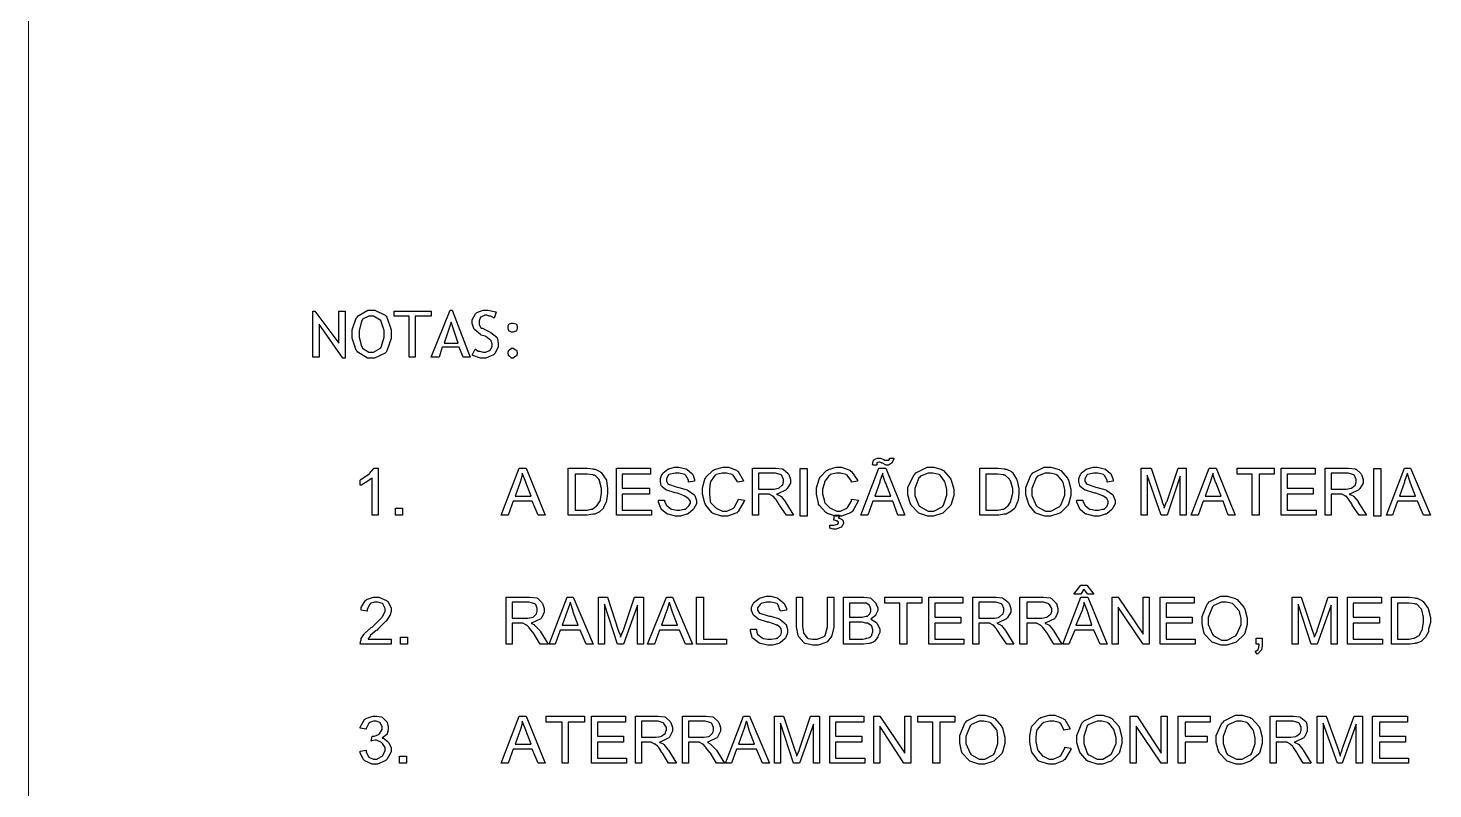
# Model space of a CAD drawing. Extents: x 0 to 210, y 0 to 297.
# Drawn here: x 0 to 59.5, y 96.6 to 128.8 of the extents above; entities that cross this region are included whole.
import ezdxf

# ---------------------------------------------------------------- set-up
doc = ezdxf.new("R2010")
doc.units = 0
doc.header["$MEASUREMENT"] = 0
doc.layers.add('C00-00-00-BLACK', color=7, linetype='Continuous')

msp = doc.modelspace()

# ---------------------------------------------------------------- linework, layer by layer
at = {"layer": 'C00-00-00-BLACK', "const_width": 0.0423}
msp.add_lwpolyline([(0.0427, -0.3886), (210.36, -0.3886), (210.36, 296.883), (0.0427, 296.883), (0.0427, -0.3886)], close=True, dxfattribs=at)
at = {"layer": 'C00-00-00-BLACK'}
for points in [[(13.3587, 114.866), (12.3431, 116.308), (12.3431, 114.909), (12.0868, 114.909), (12.0868, 116.859), (12.1708, 116.859), (13.1892, 115.504), (13.1892, 116.859), (13.4442, 116.859), (13.4442, 114.866), (13.3587, 114.866)], [(13.7418, 115.885), (13.7418, 116.065), (13.9223, 116.563), (13.954, 116.604), (13.9954, 116.658), (14.4088, 116.9), (14.5466, 116.9), (14.705, 116.9), (15.1405, 116.689), (15.1846, 116.647), (15.2163, 116.605), (15.3954, 116.065), (15.3954, 115.885), (15.3954, 115.695), (15.2163, 115.174), (15.1846, 115.12), (15.1405, 115.079), (14.694, 114.866), (14.5466, 114.866), (14.3977, 114.866), (13.9857, 115.11), (13.954, 115.163), (13.9223, 115.205), (13.7418, 115.715), (13.7418, 115.885)], [(14.0395, 115.885), (14.0395, 115.747), (14.1442, 115.376), (14.1663, 115.332), (14.1869, 115.291), (14.4556, 115.12), (14.5466, 115.12), (14.6513, 115.12), (14.9476, 115.291), (14.9696, 115.332), (14.9903, 115.364), (15.0978, 115.755), (15.0978, 115.885), (15.0978, 116.028), (14.9641, 116.457), (14.6499, 116.647), (14.5466, 116.647), (14.4515, 116.647), (14.1869, 116.509), (14.1663, 116.477), (14.1442, 116.436), (14.0395, 116.023), (14.0395, 115.885)], [(16.4124, 116.647), (16.4124, 114.909), (16.1575, 114.909), (16.1575, 116.647), (15.5236, 116.647), (15.5236, 116.859), (17.0918, 116.859), (17.0918, 116.647), (16.4124, 116.647)], [(18.4492, 114.909), (18.2797, 115.332), (17.5576, 115.332), (17.4308, 114.909), (17.0918, 114.909), (17.8966, 116.9), (17.9807, 116.9), (18.7454, 114.909), (18.4492, 114.909)], [(18.8309, 114.993), (18.9577, 115.247), (18.9673, 115.237), (19.0872, 115.163), (19.1272, 115.163), (19.1478, 115.153), (19.2898, 115.12), (19.338, 115.12), (19.4014, 115.12), (19.5737, 115.185), (19.5957, 115.205), (19.6053, 115.217), (19.6798, 115.366), (19.6798, 115.416), (19.6798, 115.46), (19.6467, 115.579), (19.6371, 115.588), (19.626, 115.611), (19.4124, 115.78), (19.3807, 115.801), (19.2112, 115.842), (19.1795, 115.864), (18.9246, 116.076), (18.915, 116.097), (18.9039, 116.119), (18.8309, 116.326), (18.8309, 116.393), (18.8309, 116.488), (18.9784, 116.742), (19.0004, 116.774), (19.0211, 116.796), (19.2898, 116.9), (19.3807, 116.9), (19.4979, 116.9), (19.8272, 116.827), (19.8493, 116.816), (19.7638, 116.563), (19.7528, 116.574), (19.6164, 116.637), (19.5957, 116.647), (19.5516, 116.647), (19.4551, 116.689), (19.4235, 116.689), (19.3697, 116.689), (19.2209, 116.615), (19.2112, 116.604), (19.1892, 116.594), (19.1272, 116.444), (19.1272, 116.393), (19.1272, 116.362), (19.1272, 116.291), (19.1272, 116.266), (19.1368, 116.257), (19.2002, 116.149), (19.2112, 116.138), (19.2636, 116.138), (19.4014, 116.065), (19.4235, 116.054), (19.5957, 115.97), (19.6274, 115.95), (19.8699, 115.747), (19.892, 115.715), (19.9016, 115.695), (19.9333, 115.486), (19.9333, 115.416), (19.9333, 115.321), (19.7955, 115.058), (19.7638, 115.036), (19.7321, 115.004), (19.4055, 114.866), (19.2967, 114.866), (19.1795, 114.866), (18.8626, 114.972), (18.8309, 114.993)], [(17.9393, 116.393), (17.643, 115.504), (18.2383, 115.504), (17.9393, 116.393)], [(20.5259, 116.351), (20.5672, 116.351), (20.6843, 116.319), (20.6954, 116.308), (20.705, 116.298), (20.7381, 116.211), (20.7381, 116.181), (20.7381, 116.14), (20.705, 116.023), (20.6954, 116.012), (20.6843, 116.002), (20.5645, 115.97), (20.5259, 115.97), (20.4942, 115.97), (20.4088, 116.002), (20.3991, 116.012), (20.3881, 116.023), (20.3564, 116.143), (20.3564, 116.181), (20.3564, 116.213), (20.3881, 116.298), (20.3991, 116.308), (20.4088, 116.319), (20.4956, 116.351), (20.5259, 116.351)], [(20.5259, 115.29), (20.5672, 115.29), (20.6843, 115.217), (20.6954, 115.205), (20.705, 115.196), (20.7381, 115.108), (20.7381, 115.077), (20.7381, 115.045), (20.705, 114.951), (20.6954, 114.951), (20.6843, 114.941), (20.5645, 114.866), (20.5259, 114.866), (20.4942, 114.866), (20.4088, 114.941), (20.3991, 114.951), (20.3881, 114.951), (20.3564, 115.045), (20.3564, 115.077), (20.3564, 115.11), (20.3881, 115.196), (20.3991, 115.205), (20.4088, 115.217), (20.4956, 115.29), (20.5259, 115.29)], [(14.8428, 108.212), (14.5893, 108.212), (14.5893, 109.781), (14.5673, 109.761), (14.3674, 109.623), (14.3357, 109.612), (14.3137, 109.591), (14.1387, 109.485), (14.0808, 109.485), (14.0808, 109.696), (14.1125, 109.718), (14.4308, 109.93), (14.4625, 109.951), (14.4832, 109.973), (14.6623, 110.184), (14.6734, 110.205), (14.8428, 110.205), (14.8428, 108.212)], [(20.0601, 108.212), (20.8221, 110.205), (21.1212, 110.205), (21.926, 108.212), (21.6297, 108.212), (21.3761, 108.804), (20.5686, 108.804), (20.3564, 108.212), (20.0601, 108.212)], [(22.903, 108.212), (22.903, 110.205), (23.6223, 110.205), (23.7064, 110.205), (23.9407, 110.173), (23.9627, 110.162), (24.0357, 110.162), (24.2369, 110.057), (24.259, 110.035), (24.2907, 110.014), (24.4919, 109.728), (24.5139, 109.696), (24.5236, 109.664), (24.5566, 109.338), (24.5566, 109.227), (24.5566, 109.123), (24.5236, 108.836), (24.5139, 108.804), (24.5029, 108.773), (24.3968, 108.53), (24.3871, 108.508), (24.3761, 108.487), (24.2273, 108.35), (24.2176, 108.339), (24.1956, 108.329), (24.0206, 108.254), (23.9627, 108.254), (23.9407, 108.245), (23.7009, 108.212), (23.6223, 108.212), (22.903, 108.212)], [(24.937, 108.212), (24.937, 110.205), (26.3784, 110.205), (26.3784, 109.951), (25.1906, 109.951), (25.1906, 109.355), (26.3371, 109.355), (26.3371, 109.101), (25.1906, 109.101), (25.1906, 108.424), (26.4211, 108.424), (26.4211, 108.212), (24.937, 108.212)], [(26.7202, 108.847), (26.9737, 108.847), (26.9737, 108.795), (27.0481, 108.646), (27.0592, 108.635), (27.0688, 108.614), (27.2383, 108.476), (27.27, 108.465), (27.2907, 108.456), (27.4974, 108.424), (27.5663, 108.424), (27.6297, 108.424), (27.7992, 108.456), (27.8212, 108.465), (27.8626, 108.465), (27.9797, 108.573), (27.9907, 108.593), (28.0004, 108.604), (28.0775, 108.723), (28.0775, 108.762), (28.0775, 108.795), (28.0004, 108.88), (27.9907, 108.89), (27.9797, 108.912), (27.8419, 109.007), (27.8212, 109.016), (27.8102, 109.028), (27.5235, 109.134), (27.4822, 109.143), (27.4285, 109.154), (27.0798, 109.261), (27.0592, 109.27), (27.0371, 109.281), (26.8676, 109.422), (26.847, 109.442), (26.8359, 109.464), (26.8056, 109.638), (26.8056, 109.696), (26.8056, 109.761), (26.8676, 109.93), (26.8897, 109.951), (26.8993, 109.983), (27.1115, 110.152), (27.1432, 110.162), (27.1639, 110.173), (27.4023, 110.247), (27.4822, 110.247), (27.5869, 110.247), (27.8736, 110.173), (27.9053, 110.162), (27.926, 110.152), (28.1395, 109.973), (28.1616, 109.951), (28.1712, 109.93), (28.247, 109.723), (28.247, 109.653), (27.9907, 109.612), (27.9907, 109.686), (27.8846, 109.887), (27.8639, 109.908), (27.8419, 109.93), (27.6035, 109.992), (27.5249, 109.992), (27.4285, 109.992), (27.1639, 109.93), (27.1432, 109.908), (27.1322, 109.898), (27.0592, 109.747), (27.0592, 109.696), (27.0592, 109.655), (27.1212, 109.538), (27.1432, 109.527), (27.1529, 109.517), (27.4712, 109.411), (27.5249, 109.4), (27.5773, 109.379), (27.937, 109.281), (27.948, 109.27), (27.9797, 109.25), (28.225, 109.08), (28.247, 109.058), (28.2567, 109.037), (28.3311, 108.831), (28.3311, 108.762), (28.3311, 108.689), (28.225, 108.487), (28.2043, 108.465), (28.1933, 108.445), (27.9797, 108.266), (27.948, 108.254), (27.9163, 108.245), (27.6531, 108.169), (27.5663, 108.169), (27.4491, 108.169), (27.1336, 108.245), (27.1019, 108.254), (27.0688, 108.266), (26.8566, 108.445), (26.847, 108.465), (26.8249, 108.499), (26.7202, 108.76), (26.7202, 108.847)], [(30.1129, 108.89), (30.3664, 108.847), (30.3554, 108.795), (30.1019, 108.37), (30.0702, 108.339), (30.0385, 108.307), (29.6485, 108.169), (29.519, 108.169), (29.3908, 108.169), (29.0408, 108.277), (29.0091, 108.297), (28.9774, 108.319), (28.7225, 108.636), (28.7128, 108.678), (28.6907, 108.72), (28.586, 109.101), (28.586, 109.227), (28.586, 109.367), (28.6907, 109.74), (28.7128, 109.781), (28.7335, 109.813), (29.0187, 110.098), (29.0518, 110.119), (29.0932, 110.141), (29.4445, 110.247), (29.5617, 110.247), (29.6885, 110.247), (30.0275, 110.109), (30.0702, 110.078), (30.1019, 110.057), (30.3127, 109.696), (30.3237, 109.653), (30.0702, 109.612), (30.0591, 109.644), (29.8786, 109.898), (29.8579, 109.908), (29.8359, 109.93), (29.5975, 109.992), (29.519, 109.992), (29.4225, 109.992), (29.1676, 109.93), (29.1358, 109.908), (29.1138, 109.887), (28.9333, 109.644), (28.9236, 109.612), (28.9126, 109.58), (28.8823, 109.316), (28.8823, 109.227), (28.8823, 109.112), (28.9126, 108.795), (28.9236, 108.762), (28.9443, 108.73), (29.1469, 108.519), (29.1786, 108.508), (29.1992, 108.487), (29.439, 108.381), (29.519, 108.381), (29.614, 108.381), (29.869, 108.487), (29.9007, 108.508), (29.9213, 108.53), (30.1019, 108.849), (30.1129, 108.89)], [(30.7055, 108.212), (30.7055, 110.205), (31.597, 110.205), (31.6921, 110.205), (31.9553, 110.173), (31.9774, 110.162), (32.0091, 110.152), (32.2089, 109.973), (32.2309, 109.951), (32.2406, 109.93), (32.3164, 109.723), (32.3164, 109.653), (32.3164, 109.569), (32.1786, 109.335), (32.1469, 109.313), (32.1248, 109.281), (31.7762, 109.112), (31.7238, 109.101), (31.7445, 109.091), (31.8823, 109.028), (31.8933, 109.016), (31.914, 108.996), (32.0931, 108.784), (32.1042, 108.762), (32.4459, 108.212), (32.1469, 108.212), (31.8506, 108.635), (31.8396, 108.657), (31.6907, 108.88), (31.6811, 108.89), (31.6701, 108.912), (31.5832, 109.016), (31.5543, 109.016), (31.5433, 109.028), (31.4372, 109.091), (31.4275, 109.101), (31.4275, 109.101), (31.2994, 109.101), (31.2581, 109.101), (30.9618, 109.101), (30.9618, 108.212), (30.7055, 108.212)], [(32.7243, 110.193), (33.0206, 110.193), (33.0206, 108.162), (32.7243, 108.162), (32.7243, 110.193)], [(34.9043, 108.89), (35.2006, 108.847), (35.1786, 108.795), (34.936, 108.37), (34.9043, 108.339), (34.8616, 108.307), (34.4799, 108.169), (34.3531, 108.169), (34.2263, 108.169), (33.8777, 108.277), (33.846, 108.297), (33.8129, 108.319), (33.5249, 108.636), (33.5043, 108.678), (33.4932, 108.72), (33.4202, 109.101), (33.4202, 109.227), (33.4202, 109.367), (33.5249, 109.74), (33.547, 109.781), (33.5676, 109.813), (33.8446, 110.098), (33.8873, 110.119), (33.919, 110.141), (34.2442, 110.247), (34.3531, 110.247), (34.4799, 110.247), (34.8299, 110.109), (34.8616, 110.078), (34.8933, 110.057), (35.1469, 109.696), (35.1579, 109.653), (34.9043, 109.612), (34.8933, 109.644), (34.7128, 109.898), (34.6921, 109.908), (34.67, 109.93), (34.4317, 109.992), (34.3531, 109.992), (34.258, 109.992), (33.9935, 109.93), (33.9728, 109.908), (33.9507, 109.887), (33.7675, 109.644), (33.7578, 109.612), (33.7468, 109.58), (33.6737, 109.316), (33.6737, 109.227), (33.6737, 109.112), (33.7468, 108.795), (33.7578, 108.762), (33.7675, 108.73), (33.9824, 108.519), (34.0155, 108.508), (34.0362, 108.487), (34.2732, 108.381), (34.3531, 108.381), (34.4372, 108.381), (34.67, 108.487), (34.6921, 108.508), (34.7238, 108.53), (34.9043, 108.8), (34.9043, 108.89)], [(35.2873, 108.212), (36.0497, 110.205), (36.3456, 110.205), (37.1531, 108.212), (36.8572, 108.212), (36.642, 108.804), (35.796, 108.804), (35.5836, 108.212), (35.2873, 108.212)], [(35.796, 110.331), (35.7851, 110.353), (35.8263, 110.534), (35.8373, 110.544), (35.8581, 110.565), (36.0013, 110.628), (36.0497, 110.628), (36.1128, 110.628), (36.2712, 110.565), (36.3029, 110.544), (36.3347, 110.544), (36.4049, 110.544), (36.4299, 110.544), (36.4299, 110.544), (36.4726, 110.544), (36.4726, 110.544), (36.4726, 110.544), (36.5153, 110.607), (36.5153, 110.628), (36.6847, 110.628), (36.6847, 110.575), (36.6088, 110.426), (36.5993, 110.415), (36.5883, 110.406), (36.4684, 110.331), (36.4299, 110.331), (36.3664, 110.331), (36.2081, 110.406), (36.1763, 110.415), (36.1654, 110.426), (36.0786, 110.458), (36.0497, 110.458), (36.0497, 110.458), (35.9752, 110.426), (35.9653, 110.415), (35.9653, 110.415), (35.9653, 110.353), (35.9653, 110.331), (35.796, 110.331)], [(37.2801, 109.186), (37.2801, 109.378), (37.5338, 109.91), (37.5765, 109.951), (37.6178, 110.005), (38.0958, 110.247), (38.2556, 110.247), (38.3826, 110.247), (38.7216, 110.141), (38.7643, 110.119), (38.796, 110.098), (39.0811, 109.781), (39.1033, 109.739), (39.1238, 109.697), (39.2299, 109.314), (39.2299, 109.186), (39.2299, 109.048), (39.1238, 108.678), (39.1033, 108.635), (39.0811, 108.603), (38.796, 108.319), (38.7643, 108.297), (38.7216, 108.277), (38.3716, 108.169), (38.2556, 108.169), (38.1275, 108.169), (37.7871, 108.277), (37.7458, 108.297), (37.7141, 108.319), (37.4276, 108.636), (37.4068, 108.678), (37.3849, 108.72), (37.2801, 109.07), (37.2801, 109.186)], [(40.3324, 108.212), (40.3324, 110.205), (41.0104, 110.205), (41.1057, 110.205), (41.3713, 110.173), (41.3935, 110.162), (41.4666, 110.162), (41.6676, 110.057), (41.6899, 110.035), (41.7103, 110.014), (41.891, 109.728), (41.9019, 109.696), (41.9118, 109.664), (41.9862, 109.338), (41.9862, 109.227), (41.9862, 109.123), (41.9545, 108.836), (41.9446, 108.804), (41.9336, 108.773), (41.8275, 108.53), (41.8179, 108.508), (41.7961, 108.487), (41.6264, 108.35), (41.6059, 108.339), (41.5946, 108.329), (41.4433, 108.254), (41.3935, 108.254), (41.3618, 108.245), (41.1318, 108.212), (41.0559, 108.212), (40.3324, 108.212)], [(42.2836, 109.186), (42.2836, 109.378), (42.496, 109.91), (42.5401, 109.951), (42.5813, 110.005), (43.0569, 110.247), (43.2167, 110.247), (43.3433, 110.247), (43.6933, 110.141), (43.725, 110.119), (43.7667, 110.098), (44.045, 109.781), (44.0669, 109.739), (44.0877, 109.697), (44.1935, 109.314), (44.1935, 109.186), (44.1935, 109.048), (44.0877, 108.678), (44.0669, 108.635), (44.045, 108.603), (43.7568, 108.319), (43.725, 108.297), (43.6824, 108.277), (43.3324, 108.169), (43.2167, 108.169), (43.09, 108.169), (42.751, 108.277), (42.7094, 108.297), (42.6766, 108.319), (42.4201, 108.636), (42.4106, 108.678), (42.3884, 108.72), (42.2836, 109.07), (42.2836, 109.186)], [(44.4472, 108.847), (44.7008, 108.847), (44.7008, 108.795), (44.7753, 108.646), (44.7862, 108.635), (44.7957, 108.614), (44.9654, 108.476), (44.9972, 108.465), (45.0176, 108.456), (45.2243, 108.424), (45.2935, 108.424), (45.3566, 108.424), (45.5291, 108.456), (45.551, 108.465), (45.5923, 108.465), (45.7094, 108.573), (45.7207, 108.593), (45.7302, 108.604), (45.762, 108.723), (45.762, 108.762), (45.762, 108.795), (45.7302, 108.88), (45.7207, 108.89), (45.7094, 108.912), (45.5718, 109.007), (45.551, 109.016), (45.5401, 109.028), (45.2519, 109.134), (45.2092, 109.143), (45.1556, 109.154), (44.807, 109.261), (44.7862, 109.27), (44.7643, 109.281), (44.5837, 109.422), (44.5742, 109.442), (44.5629, 109.464), (44.5326, 109.638), (44.5326, 109.696), (44.5326, 109.761), (44.5946, 109.93), (44.6169, 109.951), (44.6264, 109.983), (44.8388, 110.152), (44.8702, 110.162), (44.891, 110.173), (45.1295, 110.247), (45.2092, 110.247), (45.3154, 110.247), (45.6036, 110.173), (45.635, 110.162), (45.6558, 110.152), (45.8668, 109.973), (45.8886, 109.951), (45.8982, 109.93), (45.974, 109.723), (45.974, 109.653), (45.7207, 109.612), (45.7207, 109.686), (45.6131, 109.887), (45.5923, 109.908), (45.5704, 109.93), (45.3305, 109.992), (45.2519, 109.992), (45.1556, 109.992), (44.891, 109.93), (44.8702, 109.908), (44.8592, 109.898), (44.7862, 109.747), (44.7862, 109.696), (44.7862, 109.655), (44.8483, 109.538), (44.8702, 109.527), (44.88, 109.517), (45.1982, 109.411), (45.2519, 109.4), (45.3044, 109.379), (45.6667, 109.281), (45.6777, 109.27), (45.7094, 109.25), (45.9521, 109.08), (45.974, 109.058), (45.9839, 109.037), (46.0583, 108.831), (46.0583, 108.762), (46.0583, 108.689), (45.9521, 108.487), (45.9313, 108.465), (45.9204, 108.445), (45.7094, 108.266), (45.6777, 108.254), (45.6463, 108.245), (45.3817, 108.169), (45.2935, 108.169), (45.1764, 108.169), (44.8606, 108.245), (44.8289, 108.254), (44.7957, 108.266), (44.5837, 108.445), (44.5742, 108.465), (44.552, 108.499), (44.4472, 108.76), (44.4472, 108.847)], [(47.1622, 108.212), (47.1622, 110.205), (47.5851, 110.205), (48.0508, 108.804), (48.0603, 108.763), (48.1362, 108.573), (48.1362, 108.508), (48.1461, 108.519), (48.2438, 108.773), (48.2656, 108.804), (48.7317, 110.205), (49.0693, 110.205), (49.0693, 108.212), (48.8156, 108.212), (48.8156, 109.866), (48.2656, 108.212), (48.0081, 108.212), (47.4155, 109.908), (47.4155, 108.212), (47.1622, 108.212)], [(49.2813, 108.212), (50.0461, 110.205), (50.3424, 110.205), (51.1485, 108.212), (50.8497, 108.212), (50.6388, 108.804), (49.7914, 108.804), (49.5776, 108.212), (49.2813, 108.212)], [(51.8693, 108.212), (51.8693, 109.951), (51.2339, 109.951), (51.2339, 110.205), (52.8024, 110.205), (52.8024, 109.951), (52.1656, 109.951), (52.1656, 108.212), (51.8693, 108.212)], [(53.0987, 108.212), (53.0987, 110.205), (54.5412, 110.205), (54.5412, 109.951), (53.3534, 109.951), (53.3534, 109.355), (54.4558, 109.355), (54.4558, 109.101), (53.3534, 109.101), (53.3534, 108.424), (54.5842, 108.424), (54.5842, 108.212), (53.0987, 108.212)], [(54.9645, 108.212), (54.9645, 110.205), (55.856, 110.205), (55.9513, 110.205), (56.2158, 110.173), (56.2377, 110.162), (56.2695, 110.152), (56.4691, 109.973), (56.4914, 109.951), (56.5009, 109.93), (56.5753, 109.723), (56.5753, 109.653), (56.5753, 109.569), (56.4265, 109.335), (56.406, 109.313), (56.3838, 109.281), (56.0352, 109.112), (55.9827, 109.101), (56.0035, 109.091), (56.1414, 109.028), (56.1523, 109.016), (56.1728, 108.996), (56.3534, 108.784), (56.3644, 108.762), (56.7034, 108.212), (56.406, 108.212), (56.1097, 108.635), (56.0987, 108.657), (55.9513, 108.88), (55.9414, 108.89), (55.9304, 108.912), (55.8423, 109.016), (55.8133, 109.016), (55.8024, 109.028), (55.6962, 109.091), (55.6867, 109.101), (55.6436, 109.101), (55.5487, 109.101), (55.517, 109.101), (55.2178, 109.101), (55.2178, 108.212), (54.9645, 108.212)], [(57.0234, 110.193), (57.3193, 110.193), (57.3193, 108.162), (57.0234, 108.162), (57.0234, 110.193)], [(57.5525, 108.212), (58.3173, 110.205), (58.5706, 110.205), (59.4169, 108.212), (59.1206, 108.212), (58.867, 108.804), (58.0182, 108.804), (57.8058, 108.212), (57.5525, 108.212)], [(20.654, 109.016), (21.3334, 109.016), (21.1212, 109.569), (21.0991, 109.612), (20.9613, 109.96), (20.9517, 109.992), (20.9517, 109.897), (20.8759, 109.644), (20.8649, 109.612), (20.654, 109.016)], [(23.1993, 108.424), (23.6223, 108.424), (23.6968, 108.424), (23.8649, 108.465), (23.9214, 108.465), (23.942, 108.476), (24.0798, 108.584), (24.0909, 108.593), (24.1116, 108.604), (24.248, 108.815), (24.259, 108.847), (24.2686, 108.869), (24.3017, 109.138), (24.3017, 109.227), (24.3017, 109.345), (24.2273, 109.664), (24.2176, 109.696), (24.1956, 109.728), (24.0206, 109.908), (23.9627, 109.908), (23.9407, 109.919), (23.7009, 109.951), (23.6223, 109.951), (23.1993, 109.951), (23.1993, 108.424)], [(30.9618, 109.313), (31.5543, 109.313), (31.6177, 109.313), (31.7968, 109.346), (31.8079, 109.355), (31.8286, 109.367), (31.9664, 109.475), (31.9774, 109.485), (31.987, 109.496), (32.0201, 109.615), (32.0201, 109.653), (32.0201, 109.718), (31.9443, 109.887), (31.9346, 109.908), (31.9126, 109.919), (31.6756, 109.992), (31.597, 109.992), (30.9618, 109.992), (30.9618, 109.313)], [(35.88, 109.016), (36.558, 109.016), (36.3456, 109.569), (36.3238, 109.612), (36.219, 109.897), (36.219, 109.992), (36.2081, 109.96), (36.1019, 109.644), (36.0923, 109.612), (35.88, 109.016)], [(37.5765, 109.186), (37.5765, 109.039), (37.7444, 108.625), (37.7871, 108.593), (37.8188, 108.562), (38.1455, 108.381), (38.2556, 108.381), (38.3826, 108.381), (38.7325, 108.562), (38.7643, 108.593), (38.796, 108.636), (38.9336, 109.05), (38.9336, 109.186), (38.9336, 109.294), (38.8691, 109.591), (38.8482, 109.612), (38.8373, 109.644), (38.6581, 109.898), (38.6373, 109.908), (38.6059, 109.93), (38.3427, 109.992), (38.2556, 109.992), (38.1385, 109.992), (37.8188, 109.856), (37.7871, 109.823), (37.7553, 109.791), (37.5765, 109.338), (37.5765, 109.186)], [(40.5874, 108.424), (41.0104, 108.424), (41.0958, 108.424), (41.2873, 108.465), (41.3523, 108.465), (41.3618, 108.476), (41.5107, 108.584), (41.5216, 108.593), (41.5315, 108.604), (41.6486, 108.786), (41.6486, 108.847), (41.6581, 108.869), (41.7326, 109.138), (41.7326, 109.227), (41.7326, 109.345), (41.6264, 109.664), (41.6059, 109.696), (41.5946, 109.728), (41.4129, 109.908), (41.3523, 109.908), (41.3413, 109.919), (41.093, 109.951), (41.0104, 109.951), (40.5874, 109.951), (40.5874, 108.424)], [(42.5401, 109.186), (42.5401, 109.039), (42.7193, 108.625), (42.751, 108.593), (42.7824, 108.562), (43.1077, 108.381), (43.2167, 108.381), (43.3433, 108.381), (43.6933, 108.562), (43.725, 108.593), (43.7568, 108.636), (43.9388, 109.05), (43.9388, 109.186), (43.9388, 109.294), (43.8616, 109.591), (43.852, 109.612), (43.8298, 109.644), (43.6192, 109.898), (43.5984, 109.908), (43.5666, 109.93), (43.3035, 109.992), (43.2167, 109.992), (43.0996, 109.992), (42.7824, 109.856), (42.751, 109.823), (42.7193, 109.791), (42.5401, 109.338), (42.5401, 109.186)], [(49.8768, 109.016), (50.5534, 109.016), (50.3424, 109.569), (50.3206, 109.612), (50.2158, 109.897), (50.2158, 109.992), (50.2049, 109.96), (50.0987, 109.644), (50.0888, 109.612), (49.8768, 109.016)], [(55.2178, 109.313), (55.772, 109.313), (55.8451, 109.313), (56.0571, 109.346), (56.0684, 109.355), (56.0888, 109.367), (56.2268, 109.475), (56.2377, 109.485), (56.2472, 109.496), (56.279, 109.615), (56.279, 109.653), (56.279, 109.718), (56.2046, 109.887), (56.195, 109.908), (56.1728, 109.919), (55.9347, 109.992), (55.856, 109.992), (55.2178, 109.992), (55.2178, 109.313)], [(58.1021, 109.016), (58.783, 109.016), (58.5706, 109.569), (58.5597, 109.612), (58.4535, 109.96), (58.444, 109.992), (58.4331, 109.96), (58.3269, 109.644), (58.3173, 109.612), (58.1021, 109.016)], [(15.5787, 108.5), (15.875, 108.5), (15.875, 108.204), (15.5787, 108.204), (15.5787, 108.5)], [(34.1423, 108), (34.1836, 108.212), (34.3958, 108.212), (34.3531, 108.085), (34.3945, 108.085), (34.5116, 108.011), (34.5226, 108), (34.5323, 107.99), (34.5653, 107.903), (34.5653, 107.873), (34.5653, 107.873), (34.4895, 107.714), (34.4799, 107.703), (34.4579, 107.694), (34.2511, 107.619), (34.1836, 107.619), (34.1299, 107.619), (33.9824, 107.652), (33.9728, 107.662), (33.9728, 107.789), (34.0045, 107.789), (34.0996, 107.789), (34.0996, 107.789), (34.1519, 107.789), (34.3008, 107.822), (34.3118, 107.831), (34.3118, 107.831), (34.3531, 107.895), (34.3531, 107.915), (34.3531, 107.915), (34.3214, 107.949), (34.3118, 107.958), (34.3118, 107.958), (34.2787, 107.958), (34.269, 107.958), (34.258, 107.969), (34.1712, 108), (34.1423, 108)], [(15.3954, 102.955), (15.3954, 102.742), (14.0808, 102.742), (14.0808, 102.742), (14.1125, 102.902), (14.1235, 102.912), (14.1235, 102.977), (14.2393, 103.146), (14.2503, 103.167), (14.271, 103.189), (14.5576, 103.445), (14.5893, 103.466), (14.6417, 103.509), (15.0013, 103.868), (15.0124, 103.889), (15.033, 103.921), (15.1419, 104.119), (15.1419, 104.185), (15.1419, 104.249), (15.0647, 104.418), (15.0551, 104.439), (15.033, 104.461), (14.8263, 104.524), (14.7588, 104.524), (14.694, 104.524), (14.5135, 104.461), (14.5039, 104.439), (14.4818, 104.418), (14.3771, 104.211), (14.3771, 104.142), (14.1235, 104.185), (14.1235, 104.291), (14.3027, 104.577), (14.3357, 104.608), (14.3564, 104.63), (14.6582, 104.735), (14.7588, 104.735), (14.8759, 104.735), (15.2053, 104.597), (15.2273, 104.565), (15.259, 104.545), (15.3954, 104.276), (15.3954, 104.185), (15.3954, 104.133), (15.3638, 103.984), (15.3541, 103.973), (15.3431, 103.952), (15.2053, 103.741), (15.1846, 103.719), (15.1626, 103.699), (14.8415, 103.38), (14.8001, 103.338), (14.7684, 103.317), (14.5135, 103.104), (14.5039, 103.081), (14.4928, 103.072), (14.4294, 102.966), (14.4198, 102.955), (15.3954, 102.955)], [(20.2723, 102.742), (20.2723, 104.735), (21.1639, 104.735), (21.2687, 104.735), (21.5649, 104.703), (21.587, 104.692), (21.6076, 104.683), (21.7882, 104.503), (21.7992, 104.481), (21.8088, 104.461), (21.8833, 104.254), (21.8833, 104.185), (21.8833, 104.101), (21.7771, 103.868), (21.7565, 103.846), (21.7344, 103.814), (21.3747, 103.645), (21.3334, 103.634), (21.3431, 103.624), (21.4602, 103.569), (21.4602, 103.55), (21.4809, 103.529), (21.6917, 103.316), (21.7138, 103.294), (22.0527, 102.742), (21.7138, 102.742), (21.4602, 103.167), (21.4381, 103.189), (21.259, 103.414), (21.2494, 103.423), (21.2383, 103.445), (21.1501, 103.55), (21.1212, 103.55), (21.1102, 103.561), (21.0041, 103.624), (20.9944, 103.634), (20.9613, 103.634), (20.8883, 103.634), (20.8649, 103.634), (20.5259, 103.634), (20.5259, 102.742), (20.2723, 102.742)], [(22.0955, 102.742), (22.8603, 104.735), (23.1138, 104.735), (23.9613, 102.742), (23.6637, 102.742), (23.4101, 103.336), (22.5612, 103.336), (22.349, 102.742), (22.0955, 102.742)], [(24.1749, 102.742), (24.1749, 104.735), (24.5566, 104.735), (25.021, 103.338), (25.0307, 103.295), (25.1065, 103.104), (25.1065, 103.039), (25.1161, 103.05), (25.2236, 103.306), (25.236, 103.338), (25.7018, 104.735), (26.0821, 104.735), (26.0821, 102.742), (25.8286, 102.742), (25.8286, 104.396), (25.236, 102.742), (24.9797, 102.742), (24.4285, 104.439), (24.4285, 102.742), (24.1749, 102.742)], [(26.2516, 102.742), (27.0592, 104.735), (27.3127, 104.735), (28.1616, 102.742), (27.8639, 102.742), (27.609, 103.336), (26.7629, 103.336), (26.5479, 102.742), (26.2516, 102.742)], [(28.3311, 102.742), (28.3311, 104.735), (28.6274, 104.735), (28.6274, 102.955), (29.6044, 102.955), (29.6044, 102.742), (28.3311, 102.742)], [(30.62, 103.38), (30.8736, 103.38), (30.8736, 103.328), (30.9053, 103.178), (30.9163, 103.167), (30.9273, 103.146), (31.1092, 103.008), (31.1313, 102.997), (31.1519, 102.988), (31.3586, 102.955), (31.4275, 102.955), (31.5006, 102.955), (31.7018, 102.988), (31.7238, 102.997), (31.7652, 102.997), (31.8823, 103.104), (31.8933, 103.124), (31.903, 103.135), (31.9346, 103.255), (31.9346, 103.294), (31.9346, 103.327), (31.903, 103.414), (31.8933, 103.423), (31.8823, 103.445), (31.7624, 103.55), (31.7238, 103.55), (31.7018, 103.561), (31.3945, 103.667), (31.3421, 103.677), (31.2994, 103.688), (30.9824, 103.794), (30.9618, 103.803), (30.9397, 103.814), (30.7564, 103.952), (30.7468, 103.973), (30.7358, 103.995), (30.6627, 104.17), (30.6627, 104.228), (30.6627, 104.291), (30.7358, 104.461), (30.7468, 104.481), (30.7674, 104.513), (30.9824, 104.683), (31.0045, 104.692), (31.0362, 104.703), (31.2966, 104.778), (31.3848, 104.778), (31.4799, 104.778), (31.7445, 104.703), (31.7665, 104.692), (31.7982, 104.683), (32.0091, 104.503), (32.0201, 104.481), (32.0408, 104.461), (32.1469, 104.254), (32.1469, 104.185), (31.8933, 104.142), (31.8823, 104.174), (31.7762, 104.418), (31.7665, 104.439), (31.7445, 104.461), (31.4744, 104.524), (31.3848, 104.524), (31.2994, 104.524), (31.0665, 104.461), (31.0458, 104.439), (31.0238, 104.429), (30.9163, 104.279), (30.9163, 104.228), (30.9163, 104.187), (30.9935, 104.069), (31.0045, 104.059), (31.0141, 104.049), (31.3738, 103.943), (31.4275, 103.932), (31.4799, 103.922), (31.8286, 103.814), (31.8506, 103.803), (31.8823, 103.783), (32.0931, 103.615), (32.1042, 103.592), (32.1248, 103.572), (32.1896, 103.364), (32.1896, 103.294), (32.1896, 103.221), (32.1138, 103.019), (32.1042, 102.997), (32.0931, 102.977), (31.8823, 102.796), (31.8506, 102.785), (31.8189, 102.775), (31.5557, 102.701), (31.4689, 102.701), (31.3517, 102.701), (31.0362, 102.775), (31.0045, 102.785), (30.9714, 102.796), (30.7261, 102.977), (30.7055, 102.997), (30.6944, 103.029), (30.62, 103.294), (30.62, 103.38)], [(33.8873, 104.735), (34.1423, 104.735), (34.1423, 103.592), (34.1423, 103.466), (34.0665, 103.113), (34.0568, 103.081), (34.0458, 103.061), (33.8667, 102.839), (33.846, 102.828), (33.8129, 102.807), (33.4863, 102.701), (33.3775, 102.701), (33.2603, 102.701), (32.9324, 102.775), (32.9117, 102.785), (32.88, 102.807), (32.6678, 103.05), (32.6581, 103.081), (32.6361, 103.113), (32.5727, 103.473), (32.5727, 103.592), (32.5727, 104.735), (32.8263, 104.735), (32.8263, 103.592), (32.8263, 103.498), (32.8579, 103.23), (32.869, 103.208), (32.8786, 103.188), (33.0164, 103.008), (33.0384, 102.997), (33.0591, 102.988), (33.2659, 102.955), (33.3347, 102.955), (33.4395, 102.955), (33.7358, 103.061), (33.7578, 103.081), (33.7798, 103.104), (33.8873, 103.471), (33.8873, 103.592), (33.8873, 104.735)], [(34.5653, 102.742), (34.5653, 104.735), (35.33, 104.735), (35.4252, 104.735), (35.6789, 104.703), (35.7106, 104.692), (35.7311, 104.683), (35.9008, 104.503), (35.9227, 104.481), (35.9322, 104.461), (36.0066, 104.287), (36.0066, 104.228), (36.0066, 104.165), (35.9322, 103.995), (35.9227, 103.973), (35.9117, 103.952), (35.7311, 103.814), (35.7106, 103.803), (35.742, 103.794), (35.9544, 103.656), (35.9653, 103.634), (35.9862, 103.613), (36.0923, 103.373), (36.0923, 103.294), (36.0923, 103.23), (36.0165, 103.061), (36.0066, 103.039), (35.9957, 103.018), (35.8895, 102.882), (35.88, 102.871), (35.869, 102.861), (35.7188, 102.785), (35.669, 102.785), (35.6471, 102.775), (35.4087, 102.742), (35.33, 102.742), (34.5653, 102.742)], [(36.9411, 102.742), (36.9411, 104.481), (36.3058, 104.481), (36.3058, 104.735), (37.8753, 104.735), (37.8753, 104.481), (37.2375, 104.481), (37.2375, 102.742), (36.9411, 102.742)], [(38.1716, 102.742), (38.1716, 104.735), (39.6131, 104.735), (39.6131, 104.481), (38.4253, 104.481), (38.4253, 103.886), (39.5291, 103.886), (39.5291, 103.633), (38.4253, 103.633), (38.4253, 102.955), (39.6558, 102.955), (39.6558, 102.742), (38.1716, 102.742)], [(40.036, 102.742), (40.036, 104.735), (40.9279, 104.735), (41.0228, 104.735), (41.2873, 104.703), (41.3096, 104.692), (41.3413, 104.683), (41.541, 104.503), (41.5629, 104.481), (41.5727, 104.461), (41.6486, 104.254), (41.6486, 104.185), (41.6486, 104.1), (41.5107, 103.866), (41.4789, 103.843), (41.457, 103.812), (41.1081, 103.644), (41.0559, 103.633), (41.0767, 103.623), (41.2143, 103.558), (41.2253, 103.547), (41.2461, 103.527), (41.4253, 103.316), (41.4362, 103.294), (41.7781, 102.742), (41.4789, 102.742), (41.1826, 103.167), (41.1716, 103.189), (41.0228, 103.411), (41.0132, 103.42), (41.0023, 103.443), (40.9152, 103.547), (40.8862, 103.547), (40.8753, 103.558), (40.7691, 103.623), (40.7596, 103.633), (40.7596, 103.633), (40.6315, 103.633), (40.5903, 103.633), (40.2939, 103.633), (40.2939, 102.742), (40.036, 102.742)], [(42.0289, 102.742), (42.0289, 104.735), (42.9204, 104.735), (43.0251, 104.735), (43.3215, 104.703), (43.3433, 104.692), (43.3641, 104.683), (43.5448, 104.503), (43.5557, 104.481), (43.5762, 104.461), (43.6397, 104.254), (43.6397, 104.185), (43.6397, 104.101), (43.5335, 103.868), (43.513, 103.846), (43.4908, 103.814), (43.1313, 103.645), (43.09, 103.634), (43.1105, 103.624), (43.2484, 103.561), (43.2594, 103.55), (43.2802, 103.529), (43.4495, 103.316), (43.4717, 103.294), (43.8094, 102.742), (43.4717, 102.742), (43.2167, 103.167), (43.1945, 103.189), (43.0265, 103.414), (43.0057, 103.423), (42.9948, 103.445), (42.908, 103.55), (42.8791, 103.55), (42.8681, 103.561), (42.7605, 103.624), (42.751, 103.634), (42.751, 103.634), (42.6558, 103.634), (42.624, 103.634), (42.3252, 103.634), (42.3252, 102.742), (42.0289, 102.742)], [(43.852, 102.742), (44.6169, 104.735), (44.9132, 104.735), (45.7207, 102.742), (45.4244, 102.742), (45.1665, 103.338), (44.3632, 103.338), (44.1082, 102.742), (43.852, 102.742)], [(44.7435, 105.074), (44.6169, 104.862), (44.3205, 104.862), (44.6169, 105.243), (44.8702, 105.243), (45.1665, 104.862), (44.9132, 104.862), (44.7435, 105.074)], [(45.9313, 102.742), (45.9313, 104.735), (46.1878, 104.735), (47.2461, 103.167), (47.2461, 104.735), (47.5008, 104.735), (47.5008, 102.742), (47.2461, 102.742), (46.1878, 104.312), (46.1878, 102.742), (45.9313, 102.742)], [(47.9668, 102.742), (47.9668, 104.735), (49.4083, 104.735), (49.4083, 104.481), (48.2205, 104.481), (48.2205, 103.886), (49.324, 103.886), (49.324, 103.633), (48.2205, 103.633), (48.2205, 102.955), (49.451, 102.955), (49.451, 102.742), (47.9668, 102.742)], [(49.7498, 103.719), (49.7498, 103.911), (49.9607, 104.44), (50.0034, 104.481), (50.0447, 104.535), (50.5217, 104.778), (50.6815, 104.778), (50.8081, 104.778), (51.1584, 104.673), (51.1912, 104.651), (51.2329, 104.63), (51.5084, 104.312), (51.5303, 104.269), (51.5511, 104.228), (51.6572, 103.848), (51.6572, 103.719), (51.6572, 103.582), (51.5511, 103.21), (51.5303, 103.167), (51.5084, 103.135), (51.223, 102.85), (51.1912, 102.828), (51.1471, 102.807), (50.7972, 102.701), (50.6815, 102.701), (50.5534, 102.701), (50.2144, 102.807), (50.1731, 102.828), (50.1414, 102.85), (49.8546, 103.167), (49.8341, 103.208), (49.8228, 103.252), (49.7498, 103.604), (49.7498, 103.719)], [(53.5644, 102.742), (53.5644, 104.735), (53.9461, 104.735), (54.4117, 103.338), (54.4216, 103.295), (54.4961, 103.104), (54.4961, 103.039), (54.5056, 103.05), (54.6146, 103.306), (54.6255, 103.338), (55.0912, 104.735), (55.4729, 104.735), (55.4729, 102.742), (55.2178, 102.742), (55.2178, 104.396), (54.6255, 102.742), (54.3691, 102.742), (53.8194, 104.439), (53.8194, 102.742), (53.5644, 102.742)], [(55.8987, 102.742), (55.8987, 104.735), (57.3401, 104.735), (57.3401, 104.481), (56.1523, 104.481), (56.1523, 103.886), (57.2562, 103.886), (57.2562, 103.633), (56.1523, 103.633), (56.1523, 102.955), (57.3828, 102.955), (57.3828, 102.742), (55.8987, 102.742)], [(57.7631, 102.742), (57.7631, 104.735), (58.444, 104.735), (58.528, 104.735), (58.7608, 104.703), (58.783, 104.692), (58.856, 104.692), (59.0571, 104.588), (59.0793, 104.565), (59.1111, 104.545), (59.3217, 104.26), (59.333, 104.228), (59.3425, 104.196), (59.4169, 103.871), (59.4169, 103.762), (59.4169, 103.656), (59.3425, 103.371), (59.333, 103.338), (59.333, 103.263), (59.2268, 103.061), (59.206, 103.039), (59.1951, 103.018), (59.0571, 102.882), (59.0367, 102.871), (59.0144, 102.861), (58.8409, 102.785), (58.783, 102.785), (58.7608, 102.775), (58.5541, 102.742), (58.4867, 102.742), (57.7631, 102.742)], [(20.5259, 103.846), (21.1212, 103.846), (21.1942, 103.846), (21.3954, 103.879), (21.4175, 103.889), (21.4271, 103.9), (21.5346, 104.006), (21.5456, 104.016), (21.5553, 104.027), (21.587, 104.147), (21.587, 104.185), (21.587, 104.249), (21.5236, 104.418), (21.5029, 104.439), (21.4809, 104.45), (21.2424, 104.524), (21.1639, 104.524), (20.5259, 104.524), (20.5259, 103.846)], [(22.6453, 103.547), (23.3261, 103.547), (23.1138, 104.1), (23.1028, 104.142), (22.9967, 104.492), (22.9871, 104.524), (22.976, 104.492), (22.8699, 104.174), (22.8603, 104.142), (22.6453, 103.547)], [(26.847, 103.547), (27.5249, 103.547), (27.3127, 104.1), (27.3017, 104.142), (27.1956, 104.492), (27.1859, 104.524), (27.1749, 104.492), (27.0688, 104.174), (27.0592, 104.142), (26.847, 103.547)], [(34.8189, 103.889), (35.2873, 103.889), (35.3508, 103.889), (35.5191, 103.922), (35.541, 103.932), (35.5727, 103.932), (35.6581, 104.006), (35.669, 104.016), (35.6789, 104.027), (35.7106, 104.147), (35.7106, 104.185), (35.7106, 104.228), (35.6789, 104.345), (35.669, 104.355), (35.6581, 104.377), (35.5505, 104.472), (35.541, 104.481), (35.4651, 104.481), (35.2972, 104.481), (35.2419, 104.481), (34.8189, 104.481), (34.8189, 103.889)], [(40.2939, 103.843), (40.8862, 103.843), (40.9497, 103.843), (41.1289, 103.876), (41.1399, 103.886), (41.1607, 103.899), (41.2983, 104.006), (41.3096, 104.016), (41.3191, 104.027), (41.3523, 104.147), (41.3523, 104.185), (41.3523, 104.249), (41.2764, 104.418), (41.2669, 104.439), (41.2447, 104.45), (41.0062, 104.524), (40.9279, 104.524), (40.2939, 104.524), (40.2939, 103.843)], [(42.3252, 103.846), (42.8791, 103.846), (42.9521, 103.846), (43.1532, 103.879), (43.1754, 103.889), (43.1849, 103.9), (43.3324, 104.006), (43.3433, 104.016), (43.3433, 104.016), (43.386, 104.144), (43.386, 104.185), (43.386, 104.249), (43.2802, 104.418), (43.2594, 104.439), (43.2484, 104.45), (43.0332, 104.524), (42.963, 104.524), (42.3252, 104.524), (42.3252, 103.846)], [(44.4045, 103.55), (45.0825, 103.55), (44.9132, 104.1), (44.891, 104.142), (44.753, 104.492), (44.7435, 104.524), (44.7435, 104.429), (44.6691, 104.174), (44.6596, 104.142), (44.4045, 103.55)], [(50.0034, 103.719), (50.0034, 103.571), (50.184, 103.167), (50.2158, 103.124), (50.2476, 103.092), (50.5725, 102.912), (50.6815, 102.912), (50.8081, 102.912), (51.1584, 103.092), (51.1912, 103.124), (51.223, 103.167), (51.4036, 103.582), (51.4036, 103.719), (51.4036, 103.826), (51.3278, 104.122), (51.3182, 104.142), (51.296, 104.174), (51.0826, 104.429), (51.0618, 104.439), (51.03, 104.461), (50.7683, 104.524), (50.6815, 104.524), (50.5643, 104.524), (50.2476, 104.386), (50.2158, 104.355), (50.184, 104.323), (50.0034, 103.871), (50.0034, 103.719)], [(58.0182, 102.955), (58.444, 102.955), (58.517, 102.955), (58.6839, 102.997), (58.7403, 102.997), (58.7608, 103.008), (58.9414, 103.114), (58.9523, 103.124), (58.9622, 103.135), (59.0684, 103.349), (59.0793, 103.38), (59.0889, 103.402), (59.1206, 103.673), (59.1206, 103.762), (59.1206, 103.879), (59.0571, 104.196), (59.0367, 104.228), (59.0144, 104.26), (58.8409, 104.439), (58.783, 104.439), (58.7608, 104.45), (58.5227, 104.481), (58.444, 104.481), (58.0182, 104.481), (58.0182, 102.955)], [(34.8189, 102.955), (35.33, 102.955), (35.3716, 102.955), (35.4997, 102.988), (35.4997, 102.997), (35.541, 102.997), (35.6581, 103.029), (35.669, 103.039), (35.6898, 103.039), (35.7533, 103.104), (35.7533, 103.124), (35.7628, 103.146), (35.796, 103.258), (35.796, 103.294), (35.796, 103.347), (35.7628, 103.498), (35.7533, 103.507), (35.742, 103.518), (35.6045, 103.624), (35.5836, 103.634), (35.5092, 103.634), (35.3427, 103.677), (35.2873, 103.677), (34.8189, 103.677), (34.8189, 102.955)], [(15.7909, 103.039), (16.0872, 103.039), (16.0872, 102.742), (15.7909, 102.742), (15.7909, 103.039)], [(52.039, 102.742), (52.039, 102.997), (52.2922, 102.997), (52.2922, 102.742), (52.2922, 102.679), (52.2594, 102.5), (52.2496, 102.489), (52.2386, 102.468), (52.101, 102.33), (52.0802, 102.319), (51.9963, 102.446), (52.0277, 102.446), (52.1229, 102.511), (52.1229, 102.532), (52.1324, 102.543), (52.1656, 102.693), (52.1656, 102.742), (52.039, 102.742)], [(14.0808, 98.2087), (14.3357, 98.25), (14.3357, 98.177), (14.4405, 97.9646), (14.4625, 97.9537), (14.4832, 97.9329), (14.6568, 97.8697), (14.7161, 97.8697), (14.7891, 97.8697), (14.9903, 97.9759), (15.0124, 97.9964), (15.033, 98.0073), (15.1419, 98.2225), (15.1419, 98.2927), (15.1419, 98.3562), (15.033, 98.5255), (15.0124, 98.5464), (14.9903, 98.5682), (14.7836, 98.673), (14.7161, 98.673), (14.7161, 98.673), (14.5673, 98.6427), (14.5466, 98.6317), (14.5893, 98.8427), (14.5893, 98.8427), (14.632, 98.8427), (14.632, 98.8427), (14.6954, 98.8427), (14.8635, 98.9182), (14.8856, 98.9281), (14.9062, 98.939), (15.0124, 99.121), (15.0124, 99.1817), (15.0124, 99.2353), (14.949, 99.387), (14.9283, 99.3965), (14.9173, 99.4184), (14.7657, 99.4805), (14.7161, 99.4805), (14.6527, 99.4805), (14.4832, 99.4184), (14.4625, 99.3965), (14.4515, 99.387), (14.3454, 99.1718), (14.3357, 99.1387), (14.0808, 99.1817), (14.0904, 99.2258), (14.271, 99.5454), (14.293, 99.5659), (14.3247, 99.5881), (14.6182, 99.6929), (14.7161, 99.6929), (14.7891, 99.6929), (14.9806, 99.6611), (15.0124, 99.6502), (15.033, 99.6294), (15.2053, 99.46), (15.2273, 99.4378), (15.237, 99.4174), (15.2687, 99.241), (15.2687, 99.1817), (15.2687, 99.1182), (15.237, 98.9499), (15.2273, 98.9281), (15.2163, 98.9182), (15.033, 98.7697), (15.0124, 98.7584), (15.0757, 98.7584), (15.2576, 98.6109), (15.2687, 98.589), (15.2893, 98.5682), (15.3954, 98.3615), (15.3954, 98.2927), (15.3954, 98.177), (15.2163, 97.8588), (15.1846, 97.827), (15.1515, 97.7953), (14.8249, 97.6574), (14.7161, 97.6574), (14.5989, 97.6574), (14.282, 97.7953), (14.2503, 97.827), (14.2282, 97.8489), (14.0808, 98.1191), (14.0808, 98.2087)], [(20.0601, 97.7), (20.8221, 99.6929), (21.1212, 99.6929), (21.926, 97.7), (21.6297, 97.7), (21.3761, 98.2927), (20.5686, 98.2927), (20.3564, 97.7), (20.0601, 97.7)], [(20.654, 98.5051), (21.3334, 98.5051), (21.1212, 99.0575), (21.0991, 99.1002), (20.9613, 99.4488), (20.9517, 99.4805), (20.9517, 99.3856), (20.8759, 99.132), (20.8649, 99.1002), (20.654, 98.5051)], [(22.6481, 97.7), (22.6481, 99.4378), (21.9715, 99.4378), (21.9715, 99.6929), (23.5824, 99.6929), (23.5824, 99.4378), (22.903, 99.4378), (22.903, 97.7), (22.6481, 97.7)], [(23.8786, 97.7), (23.8786, 99.6929), (25.3201, 99.6929), (25.3201, 99.4378), (24.1322, 99.4378), (24.1322, 98.8427), (25.236, 98.8427), (25.236, 98.589), (24.1322, 98.589), (24.1322, 97.9124), (25.3628, 97.9124), (25.3628, 97.7), (23.8786, 97.7)], [(25.7445, 97.7), (25.7445, 99.6929), (26.5906, 99.6929), (26.6967, 99.6929), (26.9944, 99.6611), (27.0164, 99.6502), (27.0371, 99.6403), (27.2176, 99.46), (27.2287, 99.4378), (27.2493, 99.4174), (27.3127, 99.2092), (27.3127, 99.1387), (27.3127, 99.0547), (27.2066, 98.8233), (27.1859, 98.8011), (27.1639, 98.7697), (26.8152, 98.6), (26.7629, 98.589), (26.7836, 98.5795), (26.9214, 98.516), (26.9324, 98.5051), (26.953, 98.4843), (27.1212, 98.2719), (27.1432, 98.25), (27.4822, 97.7), (27.1432, 97.7), (26.8897, 98.1234), (26.8676, 98.1452), (26.7298, 98.3671), (26.7202, 98.3767), (26.6981, 98.3989), (26.5851, 98.5051), (26.5479, 98.5051), (26.5369, 98.516), (26.4308, 98.5795), (26.4211, 98.589), (26.4211, 98.589), (26.326, 98.589), (26.2944, 98.589), (25.9981, 98.589), (25.9981, 97.7), (25.7445, 97.7)], [(25.9981, 98.8011), (26.5479, 98.8011), (26.6223, 98.8011), (26.8249, 98.8328), (26.847, 98.8427), (26.8676, 98.8536), (27.0054, 98.9612), (27.0164, 98.9707), (27.0164, 99.0134), (27.0592, 99.1087), (27.0592, 99.1387), (27.0592, 99.2036), (26.953, 99.3757), (26.9324, 99.3965), (26.9214, 99.4075), (26.705, 99.4805), (26.6333, 99.4805), (25.9981, 99.4805), (25.9981, 98.8011)], [(27.7358, 97.7), (27.7358, 99.6929), (28.6274, 99.6929), (28.7335, 99.6929), (29.0187, 99.6611), (29.0518, 99.6502), (29.0725, 99.6403), (29.2516, 99.46), (29.2626, 99.4378), (29.2723, 99.4174), (29.3481, 99.2092), (29.3481, 99.1387), (29.3481, 99.0547), (29.2406, 98.8233), (29.2199, 98.8011), (29.1882, 98.7697), (28.8382, 98.6), (28.7969, 98.589), (28.8065, 98.5795), (28.9126, 98.516), (28.9236, 98.5051), (28.9443, 98.4843), (29.1565, 98.2719), (29.1786, 98.25), (29.519, 97.7), (29.1786, 97.7), (28.9236, 98.1234), (28.9016, 98.1452), (28.7225, 98.3671), (28.7128, 98.3767), (28.7018, 98.3989), (28.615, 98.5051), (28.586, 98.5051), (28.575, 98.516), (28.4689, 98.5795), (28.4593, 98.589), (28.4262, 98.589), (28.3545, 98.589), (28.3311, 98.589), (27.9907, 98.589), (27.9907, 97.7), (27.7358, 97.7)], [(27.9907, 98.8011), (28.586, 98.8011), (28.6591, 98.8011), (28.8603, 98.8328), (28.8823, 98.8427), (28.8919, 98.8536), (28.9981, 98.9612), (29.0091, 98.9707), (29.0187, 98.9817), (29.0518, 99.1002), (29.0518, 99.1387), (29.0518, 99.2036), (28.987, 99.3757), (28.9664, 99.3965), (28.9443, 99.4075), (28.7059, 99.4805), (28.6274, 99.4805), (27.9907, 99.4805), (27.9907, 98.8011)], [(29.5617, 97.7), (30.3265, 99.6929), (30.58, 99.6929), (31.4275, 97.7), (31.1313, 97.7), (30.8763, 98.2927), (30.0275, 98.2927), (29.8152, 97.7), (29.5617, 97.7)], [(30.1129, 98.5051), (30.7923, 98.5051), (30.58, 99.0575), (30.569, 99.1002), (30.4629, 99.4488), (30.4533, 99.4805), (30.4423, 99.4488), (30.3361, 99.132), (30.3265, 99.1002), (30.1129, 98.5051)], [(31.6384, 97.7), (31.6384, 99.6929), (32.0201, 99.6929), (32.4859, 98.2955), (32.4955, 98.2528), (32.5699, 98.0613), (32.5699, 97.9964), (32.5796, 98.0073), (32.6885, 98.2638), (32.6995, 98.2955), (33.1652, 99.6929), (33.547, 99.6929), (33.547, 97.7), (33.292, 97.7), (33.292, 99.3539), (32.6995, 97.7), (32.4431, 97.7), (31.8933, 99.3965), (31.8933, 97.7), (31.6384, 97.7)], [(33.9728, 97.7), (33.9728, 99.6929), (35.4143, 99.6929), (35.4143, 99.4378), (34.2263, 99.4378), (34.2263, 98.8427), (35.33, 98.8427), (35.33, 98.589), (34.2263, 98.589), (34.2263, 97.9124), (35.457, 97.9124), (35.457, 97.7), (33.9728, 97.7)], [(35.8373, 97.7), (35.8373, 99.6929), (36.0923, 99.6929), (37.1531, 98.1234), (37.1531, 99.6929), (37.4068, 99.6929), (37.4068, 97.7), (37.1105, 97.7), (36.0923, 99.2685), (36.0923, 97.7), (35.8373, 97.7)], [(38.3413, 97.7), (38.3413, 99.4378), (37.7059, 99.4378), (37.7059, 99.6929), (39.274, 99.6929), (39.274, 99.4378), (38.6373, 99.4378), (38.6373, 97.7), (38.3413, 97.7)], [(39.4836, 98.673), (39.4836, 98.8646), (39.697, 99.3965), (39.7397, 99.4378), (39.7813, 99.4915), (40.2579, 99.7342), (40.4178, 99.7342), (40.5448, 99.7342), (40.8933, 99.6294), (40.9265, 99.6075), (40.9691, 99.5867), (41.2447, 99.2685), (41.2669, 99.2244), (41.2873, 99.1828), (41.3935, 98.8011), (41.3935, 98.673), (41.3935, 98.5365), (41.2873, 98.1661), (41.2669, 98.1234), (41.2447, 98.0916), (40.9582, 97.8062), (40.9265, 97.7844), (40.8838, 97.7635), (40.5335, 97.6574), (40.4178, 97.6574), (40.2897, 97.6574), (39.9507, 97.7635), (39.9094, 97.7844), (39.8776, 97.8062), (39.5898, 98.1244), (39.569, 98.1661), (39.558, 98.2087), (39.4836, 98.5573), (39.4836, 98.673)], [(39.7397, 98.673), (39.7397, 98.5255), (39.9203, 98.1234), (39.9521, 98.0803), (39.9838, 98.0489), (40.3091, 97.8697), (40.4178, 97.8697), (40.5448, 97.8697), (40.8933, 98.0489), (40.9265, 98.0803), (40.9582, 98.1234), (41.0972, 98.5365), (41.0972, 98.673), (41.0972, 98.7792), (41.0654, 99.0769), (41.0559, 99.0974), (41.0337, 99.1291), (40.8189, 99.387), (40.798, 99.3965), (40.7666, 99.4184), (40.5045, 99.4805), (40.4178, 99.4805), (40.3006, 99.4805), (39.9838, 99.3429), (39.9521, 99.3112), (39.9203, 99.2794), (39.7397, 98.8247), (39.7397, 98.673)], [(43.9388, 98.3767), (44.1935, 98.3354), (44.1826, 98.2832), (43.9374, 97.8588), (43.8947, 97.827), (43.863, 97.7953), (43.5046, 97.6574), (43.386, 97.6574), (43.2484, 97.6574), (42.8681, 97.7635), (42.8364, 97.7844), (42.8046, 97.8062), (42.5609, 98.1244), (42.5401, 98.1661), (42.5178, 98.2087), (42.4519, 98.589), (42.4519, 98.7157), (42.4519, 98.855), (42.5178, 99.2258), (42.5401, 99.2685), (42.5609, 99.3013), (42.8459, 99.5867), (42.8791, 99.6075), (42.9204, 99.6294), (43.2689, 99.7342), (43.386, 99.7342), (43.513, 99.7342), (43.863, 99.5976), (43.8947, 99.5659), (43.9265, 99.5454), (44.1399, 99.1828), (44.1508, 99.1387), (43.8947, 99.0974), (43.8838, 99.1291), (43.7459, 99.387), (43.725, 99.3965), (43.6933, 99.4184), (43.4619, 99.4805), (43.386, 99.4805), (43.2911, 99.4805), (43.0265, 99.4184), (43.0057, 99.3965), (42.974, 99.3757), (42.7605, 99.1291), (42.751, 99.0974), (42.7397, 99.0656), (42.7094, 98.8039), (42.7094, 98.7157), (42.7094, 98.6), (42.7824, 98.2818), (42.7937, 98.25), (42.8032, 98.2183), (42.9839, 98.0073), (43.0057, 97.9964), (43.0375, 97.9759), (43.2664, 97.8697), (43.3433, 97.8697), (43.4386, 97.8697), (43.7032, 97.9759), (43.725, 97.9964), (43.7568, 98.0186), (43.9279, 98.3354), (43.9388, 98.3767)], [(44.4472, 98.673), (44.4472, 98.8646), (44.6581, 99.3965), (44.7008, 99.4378), (44.753, 99.4915), (45.2561, 99.7342), (45.4244, 99.7342), (45.5401, 99.7342), (45.8569, 99.6294), (45.8886, 99.6075), (45.9299, 99.5867), (46.2167, 99.2685), (46.2276, 99.2244), (46.2485, 99.1828), (46.3543, 98.8011), (46.3543, 98.673), (46.3543, 98.5365), (46.2485, 98.1661), (46.2276, 98.1234), (46.2058, 98.0916), (45.9299, 97.8062), (45.8886, 97.7844), (45.8569, 97.7635), (45.5316, 97.6574), (45.4244, 97.6574), (45.296, 97.6574), (44.9446, 97.7635), (44.9132, 97.7844), (44.8702, 97.8062), (44.5946, 98.1244), (44.5742, 98.1661), (44.552, 98.2087), (44.4472, 98.5573), (44.4472, 98.673)], [(44.7435, 98.673), (44.7435, 98.5255), (44.8814, 98.1234), (44.9132, 98.0803), (44.9446, 98.0489), (45.3044, 97.8697), (45.4244, 97.8697), (45.5401, 97.8697), (45.8569, 98.0489), (45.8886, 98.0803), (45.9204, 98.1234), (46.101, 98.5365), (46.101, 98.673), (46.101, 98.7792), (46.0266, 99.0769), (46.0167, 99.0974), (46.0058, 99.1291), (45.7937, 99.387), (45.762, 99.3965), (45.7398, 99.4184), (45.5027, 99.4805), (45.4244, 99.4805), (45.296, 99.4805), (44.9446, 99.3429), (44.9132, 99.3112), (44.8814, 99.2794), (44.7435, 98.8247), (44.7435, 98.673)], [(46.6933, 97.7), (46.6933, 99.6929), (46.9925, 99.6929), (48.0081, 98.1234), (48.0081, 99.6929), (48.2656, 99.6929), (48.2656, 97.7), (48.0081, 97.7), (46.9498, 99.2685), (46.9498, 97.7), (46.6933, 97.7)], [(48.7317, 97.7), (48.7317, 99.6929), (50.0888, 99.6929), (50.0888, 99.4378), (49.028, 99.4378), (49.028, 98.8427), (49.9607, 98.8427), (49.9607, 98.589), (49.028, 98.589), (49.028, 97.7), (48.7317, 97.7)], [(50.3424, 98.673), (50.3424, 98.8646), (50.5852, 99.3965), (50.6388, 99.4378), (50.6801, 99.4915), (51.1584, 99.7342), (51.3182, 99.7342), (51.4449, 99.7342), (51.7839, 99.6294), (51.8266, 99.6075), (51.8583, 99.5867), (52.1437, 99.2685), (52.1656, 99.2244), (52.1864, 99.1828), (52.2922, 98.8011), (52.2922, 98.673), (52.2922, 98.5365), (52.1864, 98.1661), (52.1656, 98.1234), (52.1437, 98.0916), (51.8252, 97.8062), (51.7839, 97.7844), (51.7521, 97.7635), (51.4255, 97.6574), (51.3182, 97.6574), (51.1898, 97.6574), (50.8497, 97.7635), (50.8081, 97.7844), (50.7767, 97.8062), (50.4899, 98.1244), (50.4694, 98.1661), (50.4472, 98.2087), (50.3424, 98.5573), (50.3424, 98.673)], [(50.6388, 98.673), (50.6388, 98.5255), (50.7767, 98.1234), (50.8081, 98.0803), (50.8399, 98.0489), (51.1983, 97.8697), (51.3182, 97.8697), (51.4449, 97.8697), (51.7839, 98.0489), (51.8266, 98.0803), (51.8583, 98.1234), (51.9963, 98.5365), (51.9963, 98.673), (51.9963, 98.7792), (51.9204, 99.0769), (51.9105, 99.0974), (51.8996, 99.1291), (51.689, 99.387), (51.6572, 99.3965), (51.635, 99.4184), (51.3965, 99.4805), (51.3182, 99.4805), (51.2011, 99.4805), (50.8811, 99.3429), (50.8497, 99.3112), (50.8071, 99.2794), (50.6388, 98.8247), (50.6388, 98.673)], [(52.6341, 97.7), (52.6341, 99.6929), (53.5231, 99.6929), (53.618, 99.6929), (53.8812, 99.6611), (53.9034, 99.6502), (53.9238, 99.6403), (54.1376, 99.46), (54.1595, 99.4378), (54.1694, 99.4174), (54.2025, 99.2092), (54.2025, 99.1387), (54.2025, 99.0547), (54.0964, 98.8233), (54.0755, 98.8011), (54.0537, 98.7697), (53.7023, 98.6), (53.6497, 98.589), (53.6706, 98.5795), (53.8081, 98.516), (53.8194, 98.5051), (53.8399, 98.4843), (54.011, 98.2719), (54.0329, 98.25), (54.3719, 97.7), (54.0329, 97.7), (53.7767, 98.1234), (53.7545, 98.1452), (53.6166, 98.3671), (53.6071, 98.3767), (53.5961, 98.3989), (53.4804, 98.5051), (53.4804, 98.5051), (53.4691, 98.516), (53.3633, 98.5795), (53.3534, 98.589), (53.3534, 98.589), (53.2253, 98.589), (53.1841, 98.589), (52.8877, 98.589), (52.8877, 97.7), (52.6341, 97.7)], [(52.8877, 98.8011), (53.4377, 98.8011), (53.5107, 98.8011), (53.7118, 98.8328), (53.7337, 98.8427), (53.7545, 98.8536), (53.8925, 98.9612), (53.9034, 98.9707), (53.9129, 98.9817), (53.9461, 99.1002), (53.9461, 99.1387), (53.9461, 99.2036), (53.8702, 99.3757), (53.8607, 99.3965), (53.8385, 99.4075), (53.6014, 99.4805), (53.5231, 99.4805), (52.8877, 99.4805), (52.8877, 98.8011)], [(54.6255, 97.7), (54.6255, 99.6929), (55.0072, 99.6929), (55.517, 98.2927), (55.5265, 98.2514), (55.5914, 98.0073), (55.6024, 97.9964), (55.6024, 98.0708), (55.6754, 98.261), (55.6867, 98.2927), (56.195, 99.6929), (56.534, 99.6929), (56.534, 97.7), (56.279, 97.7), (56.279, 99.3539), (55.6867, 97.7), (55.4757, 97.7), (54.8802, 99.3965), (54.8802, 97.7), (54.6255, 97.7)], [(56.9599, 97.7), (56.9599, 99.6929), (58.444, 99.6929), (58.444, 99.4378), (57.2562, 99.4378), (57.2562, 98.8427), (58.3586, 98.8427), (58.3586, 98.589), (57.2562, 98.589), (57.2562, 97.9124), (58.4867, 97.9124), (58.4867, 97.7), (56.9599, 97.7)], [(15.7482, 98.002), (16.0445, 98.002), (16.0445, 97.7057), (15.7482, 97.7057), (15.7482, 98.002)]]:
    msp.add_lwpolyline(points, close=True, dxfattribs=at)

doc.saveas('drawing.dxf')
